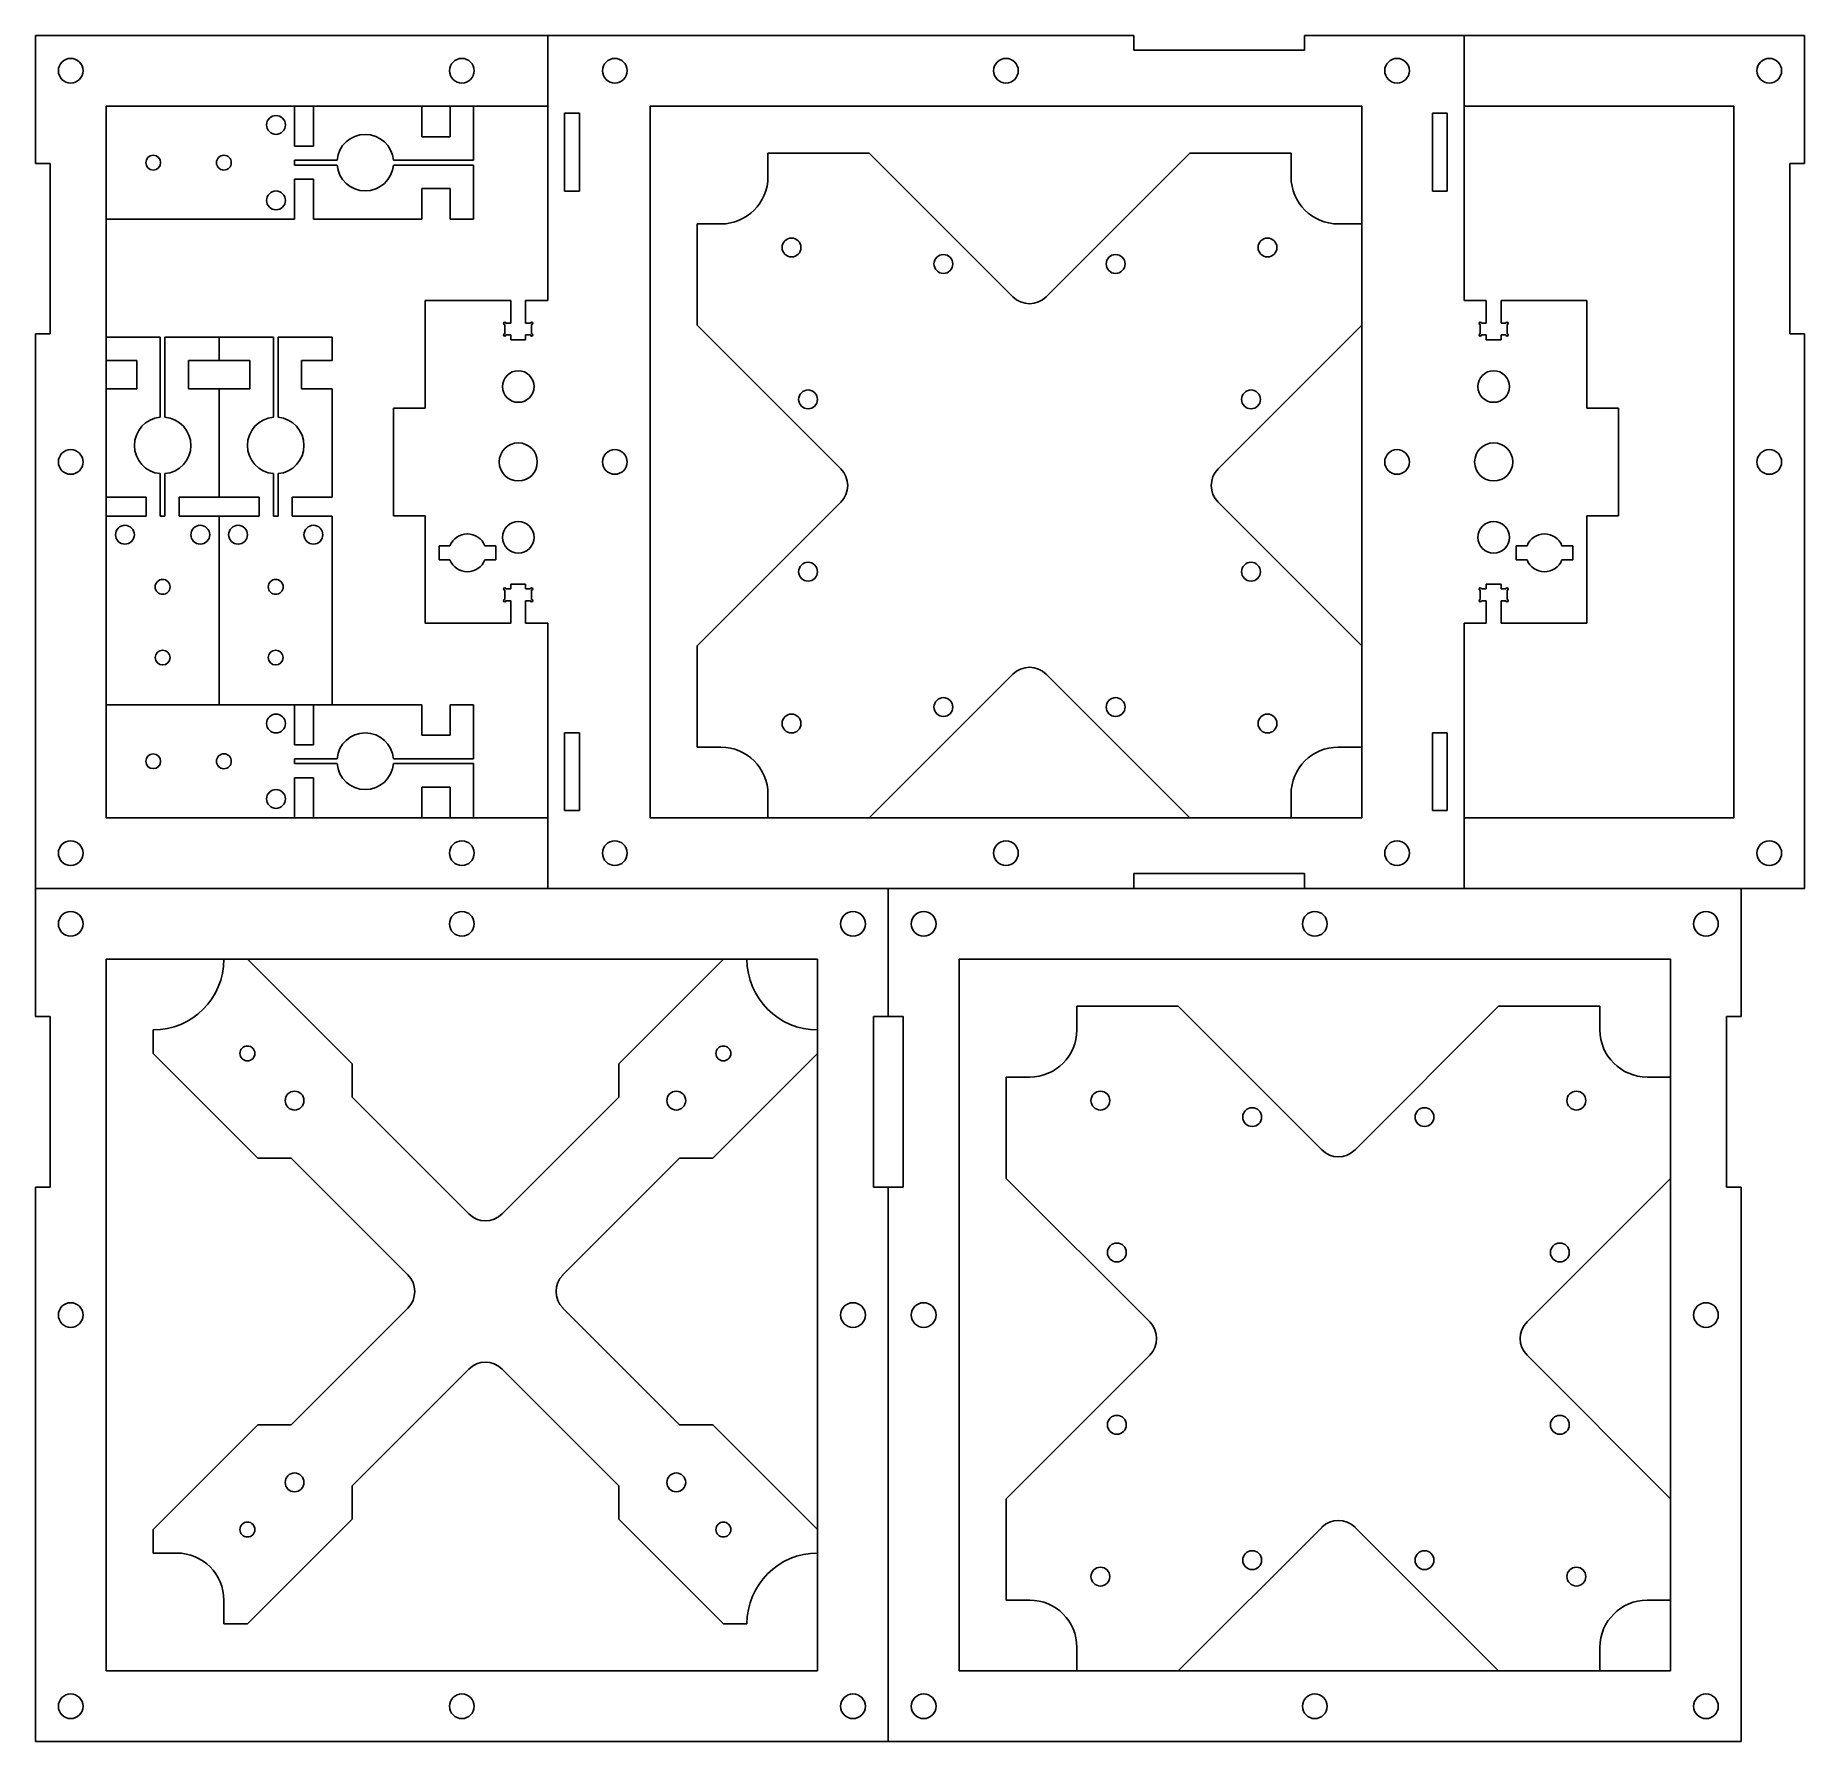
# Model space of a CAD drawing. Header units: millimetres. Extents: x -192 to 183, y -170 to 192.
import ezdxf

# ---------------------------------------------------------------- set-up
doc = ezdxf.new("R2010")
doc.units = ezdxf.units.MM
doc.layers.get('0').update_dxf_attribs({"lineweight": 25, "true_color": 0xffffff})

msp = doc.modelspace()

# ---------------------------------------------------------------- linework, layer by layer
for p, q in [((-192, 164.85), (-192, 192)), ((-192, 192), (41.1, 192)), ((-83.27, 192), (-83.27, 135.72)), ((41.1, 188.85), (41.1, 192)), ((77.3, 192), (77.3, 188.85)), ((77.3, 192), (183.44, 192)), ((111.18, 135.72), (111.18, 192)), ((183.44, 192), (183.44, 164.85)), ((77.3, 188.85), (41.1, 188.85)), ((-177, 177), (-177, 26)), ((-83.27, 177), (-177, 177)), ((-137, 177), (-137, 168.5)), ((-133, 168.5), (-133, 177)), ((-110, 177), (-110, 170.5)), ((-104, 170.5), (-104, 177)), ((-99, 177), (-99, 165.5)), ((-61.54, 26), (-61.54, 177)), ((-61.54, 177), (89.46, 177)), ((89.46, 177), (89.46, 26)), ((168.44, 177), (111.18, 177)), ((168.44, 26), (168.44, 177)), ((-79.69, 158.96), (-79.69, 175.48)), ((-79.69, 175.48), (-76.54, 175.48)), ((-76.54, 175.48), (-76.54, 158.96)), ((104.46, 158.96), (104.46, 175.48)), ((104.46, 175.48), (107.61, 175.48)), ((107.61, 175.48), (107.61, 158.96)), ((-110, 170.5), (-104, 170.5)), ((-137, 168.5), (-133, 168.5)), ((-127.98, 165.5), (-137, 165.5)), ((-137, 165.5), (-137, 164.5)), ((-99, 165.5), (-116.02, 165.5)), ((-15.04, 167), (-36.54, 167)), ((-36.54, 167), (-36.54, 162)), ((15.42, 136.54), (-15.04, 167)), ((52.96, 167), (22.49, 136.54)), ((74.46, 167), (52.96, 167)), ((74.46, 162), (74.46, 167)), ((-188.85, 164.85), (-192, 164.85)), ((-188.85, 128.65), (-188.85, 164.85)), ((-137, 164.5), (-127.98, 164.5)), ((-133, 161.5), (-137, 161.5)), ((-137, 161.5), (-137, 153)), ((-133, 153), (-133, 161.5)), ((-116.02, 164.5), (-99, 164.5)), ((-99, 164.5), (-99, 153)), ((183.44, 164.85), (180.29, 164.85)), ((180.29, 164.85), (180.29, 128.65)), ((-104, 159.5), (-110, 159.5)), ((-110, 159.5), (-110, 153)), ((-104, 153), (-104, 159.5)), ((-76.54, 158.96), (-79.69, 158.96)), ((107.61, 158.96), (104.46, 158.96)), ((-137, 153), (-177, 153)), ((-110, 153), (-133, 153)), ((-99, 153), (-104, 153)), ((-46.54, 152), (-51.54, 152)), ((-51.54, 152), (-51.54, 130.5)), ((89.46, 152), (84.46, 152)), ((-91.12, 135.72), (-109.32, 135.72)), ((-109.32, 135.72), (-109.32, 112.91)), ((-91.12, 130.94), (-91.12, 135.72)), ((-83.27, 135.72), (-87.97, 135.72)), ((-87.97, 135.72), (-87.97, 130.94)), ((115.88, 135.72), (111.18, 135.72)), ((115.88, 130.94), (115.88, 135.72)), ((119.03, 135.72), (119.03, 130.94)), ((137.23, 135.72), (119.03, 135.72)), ((137.23, 112.91), (137.23, 135.72)), ((-192, 11), (-192, 128.65)), ((-192, 128.65), (-188.85, 128.65)), ((-177, 128), (-165.5, 128)), ((-165.5, 128), (-165.5, 110.98)), ((-164.5, 110.98), (-164.5, 128)), ((-164.5, 128), (-153, 128)), ((-153, 128), (-153, 123)), ((-153, 128), (-141.5, 128)), ((-141.5, 128), (-141.5, 110.98)), ((-140.5, 110.98), (-140.5, 128)), ((-140.5, 128), (-129, 128)), ((-129, 128), (-129, 123)), ((-92.39, 128.69), (-92.39, 130.69)), ((-92.14, 130.94), (-91.12, 130.94)), ((-91.12, 128.44), (-92.14, 128.44)), ((-91.12, 127.44), (-91.12, 128.44)), ((-87.97, 130.94), (-86.94, 130.94)), ((-86.94, 128.44), (-87.97, 128.44)), ((-87.97, 128.44), (-87.97, 127.44)), ((-86.69, 130.69), (-86.69, 128.69)), ((-51.54, 130.5), (-21.08, 100.04)), ((58.99, 100.04), (89.46, 130.5)), ((114.61, 128.69), (114.61, 130.69)), ((114.86, 130.94), (115.88, 130.94)), ((115.88, 128.44), (114.86, 128.44)), ((115.88, 127.44), (115.88, 128.44)), ((119.03, 130.94), (120.06, 130.94)), ((120.06, 128.44), (119.03, 128.44)), ((119.03, 128.44), (119.03, 127.44)), ((120.31, 130.69), (120.31, 128.69)), ((180.29, 128.65), (183.44, 128.65)), ((183.44, 128.65), (183.44, 11)), ((-87.97, 127.44), (-91.12, 127.44)), ((119.03, 127.44), (115.88, 127.44)), ((-170.5, 123), (-177, 123)), ((-170.5, 117), (-170.5, 123)), ((-153, 123), (-159.5, 123)), ((-159.5, 123), (-159.5, 117)), ((-146.5, 123), (-153, 123)), ((-146.5, 117), (-146.5, 123)), ((-129, 123), (-135.5, 123)), ((-135.5, 123), (-135.5, 117)), ((-177, 117), (-170.5, 117)), ((-159.5, 117), (-153, 117)), ((-153, 94), (-153, 117)), ((-153, 117), (-146.5, 117)), ((-135.5, 117), (-129, 117)), ((-129, 117), (-129, 94)), ((-109.32, 112.91), (-116.04, 112.91)), ((-116.04, 112.91), (-116.04, 90.09)), ((143.96, 112.91), (137.23, 112.91)), ((143.96, 90.09), (143.96, 112.91)), ((-165.5, 99.02), (-165.5, 90)), ((-164.5, 90), (-164.5, 99.02)), ((-141.5, 99.02), (-141.5, 90)), ((-140.5, 90), (-140.5, 99.02)), ((-168.5, 94), (-177, 94)), ((-168.5, 90), (-168.5, 94)), ((-153, 94), (-161.5, 94)), ((-161.5, 94), (-161.5, 90)), ((-144.5, 94), (-153, 94)), ((-144.5, 90), (-144.5, 94)), ((-129, 94), (-137.5, 94)), ((-137.5, 94), (-137.5, 90)), ((-21.08, 92.96), (-51.54, 62.5)), ((89.46, 62.5), (58.99, 92.96)), ((-177, 90), (-168.5, 90)), ((-165.5, 90), (-164.5, 90)), ((-161.5, 90), (-153, 90)), ((-153, 90), (-153, 50)), ((-153, 90), (-144.5, 90)), ((-141.5, 90), (-140.5, 90)), ((-137.5, 90), (-129, 90)), ((-129, 90), (-129, 50)), ((-116.04, 90.09), (-109.32, 90.09)), ((-109.32, 90.09), (-109.32, 67.28)), ((137.23, 67.28), (137.23, 90.09)), ((137.23, 90.09), (143.96, 90.09)), ((-106.32, 80.72), (-106.32, 83.72)), ((-106.32, 83.72), (-104.03, 83.72)), ((-96.62, 83.72), (-94.32, 83.72)), ((-94.32, 83.72), (-94.32, 80.72)), ((122.24, 80.72), (122.24, 83.72)), ((122.24, 83.72), (124.53, 83.72)), ((131.94, 83.72), (134.24, 83.72)), ((134.24, 83.72), (134.24, 80.72)), ((-104.03, 80.72), (-106.32, 80.72)), ((-94.32, 80.72), (-96.62, 80.72)), ((124.53, 80.72), (122.24, 80.72)), ((134.24, 80.72), (131.94, 80.72)), ((-91.12, 74.56), (-91.12, 75.56)), ((-91.12, 75.56), (-87.97, 75.56)), ((-87.97, 75.56), (-87.97, 74.56)), ((115.88, 74.56), (115.88, 75.56)), ((115.88, 75.56), (119.03, 75.56)), ((119.03, 75.56), (119.03, 74.56)), ((-92.39, 72.31), (-92.39, 74.31)), ((-92.14, 74.56), (-91.12, 74.56)), ((-91.12, 72.06), (-92.14, 72.06)), ((-91.12, 67.28), (-91.12, 72.06)), ((-87.97, 74.56), (-86.94, 74.56)), ((-86.94, 72.06), (-87.97, 72.06)), ((-87.97, 72.06), (-87.97, 67.28)), ((-86.69, 74.31), (-86.69, 72.31)), ((114.61, 72.31), (114.61, 74.31)), ((114.86, 74.56), (115.88, 74.56)), ((115.88, 72.06), (114.86, 72.06)), ((115.88, 67.28), (115.88, 72.06)), ((119.03, 74.56), (120.06, 74.56)), ((120.06, 72.06), (119.03, 72.06)), ((119.03, 72.06), (119.03, 67.28)), ((120.31, 74.31), (120.31, 72.31)), ((-109.32, 67.28), (-91.12, 67.28)), ((-87.97, 67.28), (-83.27, 67.28)), ((-83.27, 67.28), (-83.27, 11)), ((111.18, 11), (111.18, 67.28)), ((111.18, 67.28), (115.88, 67.28)), ((119.03, 67.28), (137.23, 67.28)), ((-51.54, 62.5), (-51.54, 41)), ((-15.04, 26), (15.42, 56.46)), ((22.49, 56.46), (52.96, 26)), ((-129, 50), (-177, 50)), ((-137, 50), (-137, 41.5)), ((-133, 41.5), (-133, 50)), ((-133, 50), (-110, 50)), ((-110, 50), (-110, 43.5)), ((-104, 43.5), (-104, 50)), ((-104, 50), (-99, 50)), ((-99, 50), (-99, 38.5)), ((-137, 41.5), (-133, 41.5)), ((-110, 43.5), (-104, 43.5)), ((-79.69, 44.04), (-76.54, 44.04)), ((-79.69, 27.52), (-79.69, 44.04)), ((-76.54, 44.04), (-76.54, 27.52)), ((104.46, 27.52), (104.46, 44.04)), ((104.46, 44.04), (107.61, 44.04)), ((107.61, 44.04), (107.61, 27.52)), ((-127.98, 38.5), (-137, 38.5)), ((-137, 38.5), (-137, 37.5)), ((-99, 38.5), (-116.02, 38.5)), ((-51.54, 41), (-46.54, 41)), ((84.46, 41), (89.46, 41)), ((-137, 37.5), (-127.98, 37.5)), ((-133, 34.5), (-137, 34.5)), ((-137, 34.5), (-137, 26)), ((-133, 26), (-133, 34.5)), ((-116.02, 37.5), (-99, 37.5)), ((-99, 37.5), (-99, 26)), ((-104, 32.5), (-110, 32.5)), ((-110, 32.5), (-110, 26)), ((-104, 26), (-104, 32.5)), ((-36.54, 31), (-36.54, 26)), ((74.46, 26), (74.46, 31)), ((-76.54, 27.52), (-79.69, 27.52)), ((107.61, 27.52), (104.46, 27.52)), ((-177, 26), (-83.27, 26)), ((89.46, 26), (-61.54, 26)), ((111.18, 26), (168.44, 26)), ((41.1, 11), (41.1, 14.15)), ((41.1, 14.15), (77.3, 14.15)), ((77.3, 14.15), (77.3, 11)), ((-192, -16.15), (-192, 11)), ((-192, 11), (183.44, 11)), ((-11, -16.15), (-11, 11)), ((170, 11), (170, -16.15)), ((-177, -4), (-177, -155)), ((-26, -4), (-177, -4)), ((-124.78, -26.22), (-147, -4)), ((-46, -4), (-68.22, -26.22)), ((-26, -155), (-26, -4)), ((4, -4), (4, -155)), ((155, -4), (4, -4)), ((155, -155), (155, -4)), ((50.5, -14), (29, -14)), ((29, -14), (29, -19)), ((80.96, -44.46), (50.5, -14)), ((118.5, -14), (88.04, -44.46)), ((140, -14), (118.5, -14)), ((140, -19), (140, -14)), ((-188.85, -16.15), (-192, -16.15)), ((-188.85, -52.35), (-188.85, -16.15)), ((-11, -16.15), (-14.15, -16.15)), ((-14.15, -16.15), (-14.15, -52.35)), ((-7.85, -16.15), (-11, -16.15)), ((-7.85, -52.35), (-7.85, -16.15)), ((170, -16.15), (166.85, -16.15)), ((166.85, -16.15), (166.85, -52.35)), ((-167, -19), (-167, -24)), ((-167, -24), (-144.78, -46.22)), ((-124.78, -33.29), (-124.78, -26.22)), ((-68.22, -26.22), (-68.22, -33.29)), ((-48.22, -46.22), (-26, -24)), ((19, -29), (14, -29)), ((14, -29), (14, -50.5)), ((155, -29), (150, -29)), ((-100.04, -58.04), (-124.78, -33.29)), ((-68.22, -33.29), (-92.96, -58.04)), ((-144.78, -46.22), (-137.71, -46.22)), ((-137.71, -46.22), (-112.96, -70.96)), ((-80.04, -70.96), (-55.29, -46.22)), ((-55.29, -46.22), (-48.22, -46.22)), ((-192, -170), (-192, -52.35)), ((-192, -52.35), (-188.85, -52.35)), ((-14.15, -52.35), (-11, -52.35)), ((-11, -170), (-11, -52.35)), ((-11, -52.35), (-7.85, -52.35)), ((14, -50.5), (44.46, -80.96)), ((124.54, -80.96), (155, -50.5)), ((166.85, -52.35), (170, -52.35)), ((170, -52.35), (170, -170)), ((-112.96, -78.04), (-137.71, -102.78)), ((-55.29, -102.78), (-80.04, -78.04)), ((44.46, -88.04), (14, -118.5)), ((155, -118.5), (124.54, -88.04)), ((-124.78, -115.71), (-100.04, -90.96)), ((-92.96, -90.96), (-68.22, -115.71)), ((-144.78, -102.78), (-167, -125)), ((-137.71, -102.78), (-144.78, -102.78)), ((-48.22, -102.78), (-55.29, -102.78)), ((-26, -125), (-48.22, -102.78)), ((-124.78, -122.78), (-124.78, -115.71)), ((-68.22, -115.71), (-68.22, -122.78)), ((14, -118.5), (14, -140)), ((-147, -145), (-124.78, -122.78)), ((-68.22, -122.78), (-46, -145)), ((-167, -125), (-167, -130)), ((50.5, -155), (80.96, -124.54)), ((88.04, -124.54), (118.5, -155)), ((-167, -130), (-162, -130)), ((-152, -140), (-152, -145)), ((14, -140), (19, -140)), ((150, -140), (155, -140)), ((-152, -145), (-147, -145)), ((-46, -145), (-41, -145)), ((29, -150), (29, -155)), ((140, -155), (140, -150)), ((-177, -155), (-26, -155)), ((4, -155), (155, -155)), ((-11, -170), (-192, -170)), ((170, -170), (-11, -170))]:
    msp.add_line(p, q)
for centre, radius in [((-184.5, 184.5), 2.62), ((-101.5, 184.5), 2.62), ((-69.04, 184.5), 2.62), ((13.96, 184.5), 2.62), ((96.96, 184.5), 2.62), ((175.94, 184.5), 2.62), ((-140.94, 173), 2), ((-167, 165), 1.57), ((-152, 165), 1.58), ((-140.94, 157), 2), ((-31.54, 147), 2), ((69.46, 147), 2), ((0.68, 143.5), 2), ((37.24, 143.5), 2), ((-89.54, 117.5), 3.35), ((117.46, 117.5), 3.35), ((-28.04, 114.78), 2), ((65.96, 114.78), 2), ((-89.54, 101.5), 4.04), ((117.46, 101.5), 4.04), ((-184.5, 101.5), 2.62), ((-69.04, 101.5), 2.62), ((96.96, 101.5), 2.62), ((175.94, 101.5), 2.62), ((-173, 86.06), 2), ((-157, 86.06), 2), ((-149, 86.06), 2), ((-133, 86.06), 2), ((-89.54, 85.5), 3.35), ((117.46, 85.5), 3.35), ((-28.04, 78.22), 2), ((65.96, 78.22), 2), ((-165, 75), 1.58), ((-141, 75), 1.58), ((-165, 60), 1.57), ((-141, 60), 1.57), ((0.68, 49.5), 2), ((37.24, 49.5), 2), ((-140.94, 46), 2), ((-31.54, 46), 2), ((69.46, 46), 2), ((-167, 38), 1.57), ((-152, 38), 1.58), ((-140.94, 30), 2), ((-184.5, 18.5), 2.62), ((-101.5, 18.5), 2.62), ((-69.04, 18.5), 2.62), ((13.96, 18.5), 2.62), ((96.96, 18.5), 2.62), ((175.94, 18.5), 2.62), ((-184.5, 3.5), 2.62), ((-101.5, 3.5), 2.62), ((-18.5, 3.5), 2.62), ((-3.5, 3.5), 2.62), ((79.5, 3.5), 2.62), ((162.5, 3.5), 2.62), ((-147, -24), 1.58), ((-46, -24), 1.58), ((-137, -34), 2), ((-56, -34), 2), ((34, -34), 2), ((135, -34), 2), ((66.22, -37.5), 2), ((102.78, -37.5), 2), ((37.5, -66.22), 2), ((131.5, -66.22), 2), ((-184.5, -79.5), 2.62), ((-18.5, -79.5), 2.62), ((-3.5, -79.5), 2.62), ((162.5, -79.5), 2.62), ((37.5, -102.78), 2), ((131.5, -102.78), 2), ((-137, -115), 2), ((-56, -115), 2), ((-147, -125), 1.58), ((-46, -125), 1.58), ((66.22, -131.5), 2), ((102.78, -131.5), 2), ((34, -135), 2), ((135, -135), 2), ((-184.5, -162.5), 2.62), ((-101.5, -162.5), 2.62), ((-18.5, -162.5), 2.62), ((-3.5, -162.5), 2.62), ((79.5, -162.5), 2.62), ((162.5, -162.5), 2.62)]:
    msp.add_circle(centre, radius)
for centre, radius, start, end in [((-122, 165), 6, 4.7802, 175.2198), ((-122, 165), 6, 184.7802, 355.2198), ((-46.54, 162), 10, 270, 360), ((84.46, 162), 10, 180, 270), ((18.96, 140.07), 5, 225, 315), ((-92.39, 130.94), 0.25, 0, 270), ((-92.39, 128.44), 0.25, 90, 0), ((-86.69, 130.94), 0.25, 270, 180), ((-86.69, 128.44), 0.25, 180, 90), ((114.61, 130.94), 0.25, 0, 270), ((114.61, 128.44), 0.25, 90, 0), ((120.31, 130.94), 0.25, 270, 180), ((120.31, 128.44), 0.25, 180, 90), ((-165, 105), 6, 94.7802, 265.2198), ((-165, 105), 6, 274.7802, 85.2198), ((-141, 105), 6, 94.7802, 265.2198), ((-141, 105), 6, 274.7802, 85.2198), ((-24.62, 96.5), 5, 315, 45), ((62.53, 96.5), 5, 135, 225), ((-100.32, 82.22), 4, 22.0243, 157.9757), ((128.24, 82.22), 4, 22.0243, 157.9757), ((-100.32, 82.22), 4, 202.0243, 337.9757), ((128.24, 82.22), 4, 202.0243, 337.9757), ((-92.39, 74.56), 0.25, 0, 270), ((-92.39, 72.06), 0.25, 90, 0), ((-86.69, 74.56), 0.25, 270, 180), ((-86.69, 72.06), 0.25, 180, 90), ((114.61, 74.56), 0.25, 0, 270), ((114.61, 72.06), 0.25, 90, 0), ((120.31, 74.56), 0.25, 270, 180), ((120.31, 72.06), 0.25, 180, 90), ((18.96, 52.93), 5, 45, 135), ((-122, 38), 6, 4.7802, 175.2198), ((-46.54, 31), 10, 360, 90), ((84.46, 31), 10, 90, 180), ((-122, 38), 6, 184.7802, 355.2198), ((-167, -4), 15, 270, 360), ((-26, -4), 15, 180, 270), ((19, -19), 10, 270, 360), ((150, -19), 10, 180, 270), ((84.5, -40.93), 5, 225, 315), ((-96.5, -54.5), 5, 225, 315), ((-116.5, -74.5), 5, 315, 45), ((-76.5, -74.5), 5, 135, 225), ((40.93, -84.5), 5, 315, 45), ((128.07, -84.5), 5, 135, 225), ((-96.5, -94.5), 5, 45, 135), ((84.5, -128.07), 5, 45, 135), ((-162, -140), 10, 0, 90), ((-26, -145), 15, 90, 180), ((19, -150), 10, 0, 90), ((150, -150), 10, 90, 180)]:
    msp.add_arc(centre, radius, start, end)

doc.saveas('drawing.dxf')
